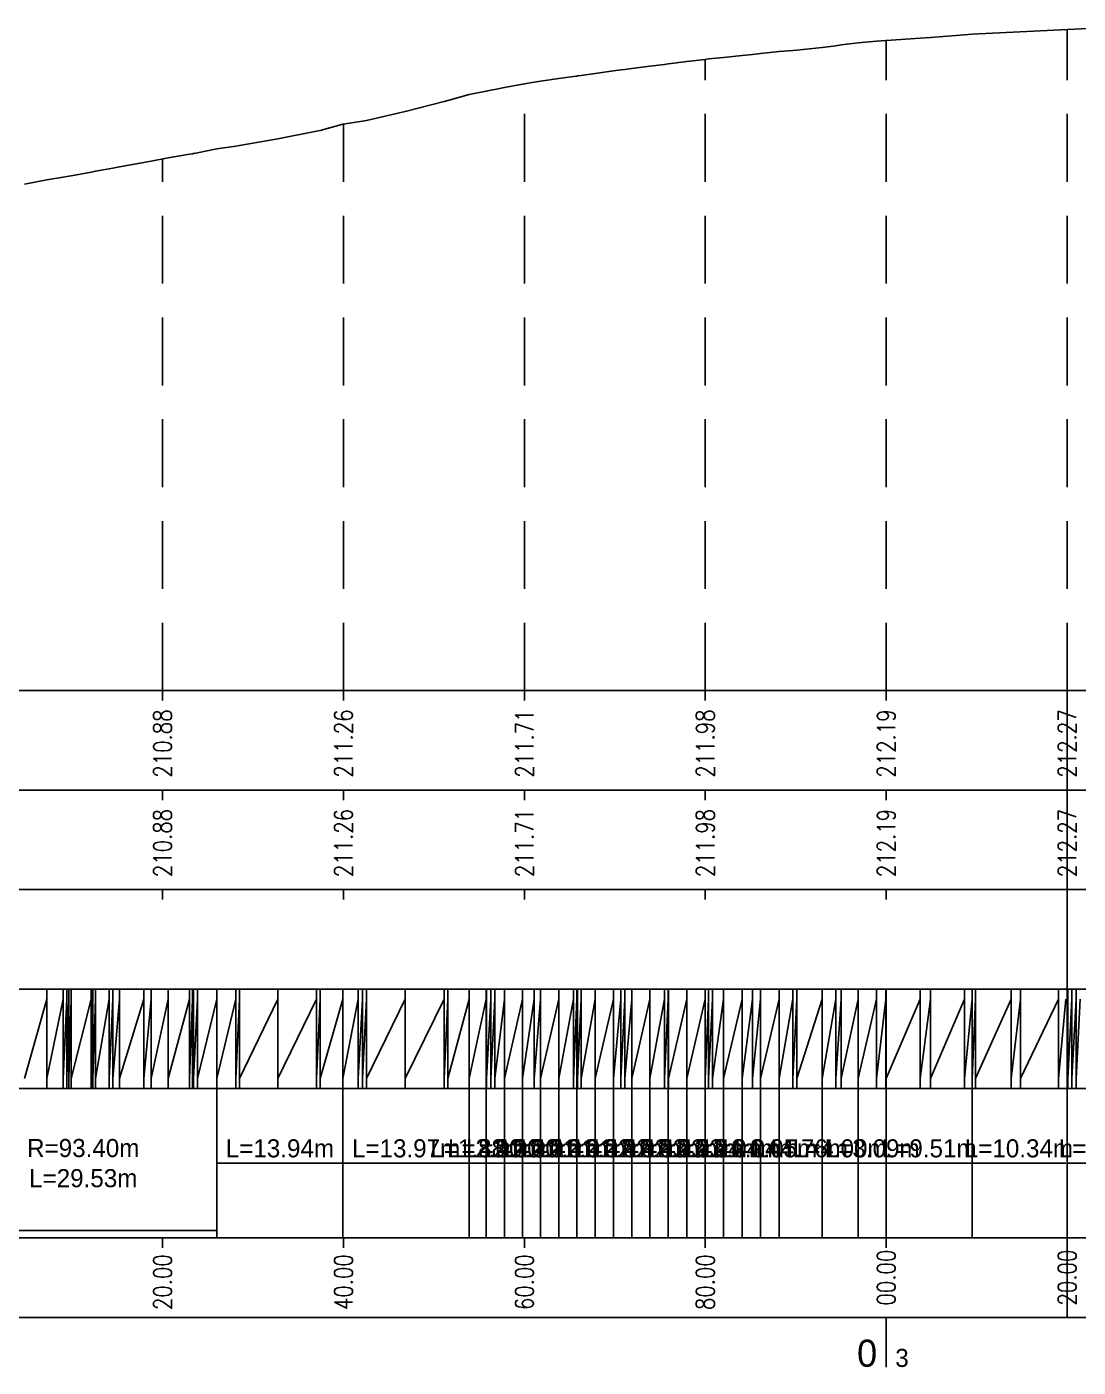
# Model space of a CAD drawing. Header units: metres. Extents: x 7399493 to 7407015, y 5696902 to 5712236.
# Drawn here: x 7405757.8 to 7405874, y 5697660.7 to 5697808.9 of the extents above; entities that cross this region are included whole.
import ezdxf

# ---------------------------------------------------------------- set-up
doc = ezdxf.new("R2010")
doc.units = ezdxf.units.M
doc.linetypes.add('DASHED', pattern=[0.75, 0.5, -0.25])
doc.layers.add('pomoc', color=140, linetype='Continuous')
doc.layers.add('PR_istniejacy_teren', color=7, linetype='Continuous')
doc.styles.add('simplex 0.80', font='simplex.shx', dxfattribs={"width": 0.8})

# ---------------------------------------------------------------- blocks, each defined once
blk = doc.blocks.new('*U365')
at = {"layer": 'pomoc', "color": 1, "linetype": 'Continuous', "lineweight": -3, "char_height": 2}
for s, insert, attachment_point in [('R=93.40m^JL=29.53m', (7406121.97, 5696059.35), 5), ('L=13.94m', (7406143.71, 5696059.97), 8), ('L=13.97m', (7406157.66, 5696059.97), 8), ('L=1.88m', (7406165.58, 5696059.97), 8), ('L=2.00m', (7406167.52, 5696059.97), 8), ('L=2.00m', (7406169.52, 5696059.97), 8), ('L=2.00m', (7406171.53, 5696059.97), 8), ('L=2.01m', (7406173.53, 5696059.97), 8), ('L=2.01m', (7406175.54, 5696059.97), 8), ('L=2.01m', (7406177.55, 5696059.97), 8), ('L=2.02m', (7406179.57, 5696059.97), 8), ('L=2.02m', (7406181.59, 5696059.97), 8), ('L=2.02m', (7406183.61, 5696059.97), 8), ('L=2.03m', (7406185.64, 5696059.97), 8), ('L=2.03m', (7406187.67, 5696059.97), 8), ('L=2.03m', (7406189.7, 5696059.97), 8), ('L=2.04m', (7406191.74, 5696059.97), 8), ('L=2.04m', (7406193.78, 5696059.97), 8), ('L=2.04m', (7406195.82, 5696059.97), 8), ('L=2.05m', (7406197.87, 5696059.97), 8), ('L=4.76m', (7406201.27, 5696059.97), 8), ('L=4.00m', (7406205.65, 5696059.97), 8), ('L=3.09m', (7406209.19, 5696059.97), 8), ('L=9.51m', (7406215.49, 5696059.97), 8), ('L=10.34m', (7406225.41, 5696059.97), 8)]:
    blk.add_mtext(s, dxfattribs=dict(at, insert=insert, attachment_point=attachment_point))
blk = doc.blocks.new('*U363')
at = {"layer": 'pomoc', "color": 1, "linetype": 'Continuous', "lineweight": -3}
for s, insert, char_height, attachment_point in [('0', (7406209.74, 5696036.8), 3, 9), ('3', (7406211.74, 5696036.8), 2, 7)]:
    blk.add_mtext(s, dxfattribs=dict(at, insert=insert, char_height=char_height, attachment_point=attachment_point))

msp = doc.modelspace()

# ---------------------------------------------------------------- linework, layer by layer
at = {"layer": 'pomoc', "color": 7, "linetype": 'DASHED', "lineweight": -3, "ltscale": 15}
for p, q in [((7405872.81, 5697735.47), (7405872.81, 5697808.55)), ((7405872.81, 5697735.47), (7405872.81, 5697808.55)), ((7405852.81, 5697735.47), (7405852.81, 5697807.36)), ((7405832.81, 5697735.47), (7405832.81, 5697805.26)), ((7405812.81, 5697735.47), (7405812.81, 5697802.54)), ((7405792.81, 5697735.47), (7405792.81, 5697798.1)), ((7405772.81, 5697735.47), (7405772.81, 5697794.24))]:
    msp.add_line(p, q, dxfattribs=at)
at = {"layer": 'pomoc', "color": 7, "linetype": 'Continuous', "lineweight": -3}
for p, q in [((7405552.81, 5697735.47), (7405872.65, 5697735.47)), ((7405869.65, 5697735.47), (7405872.65, 5697735.47)), ((7405872.81, 5697735.47), (7406292.81, 5697735.47)), ((7405772.81, 5697724.47), (7405772.81, 5697723.37)), ((7405792.81, 5697724.47), (7405792.81, 5697723.37)), ((7405812.81, 5697724.47), (7405812.81, 5697723.37)), ((7405832.81, 5697724.47), (7405832.81, 5697723.37)), ((7405852.81, 5697724.47), (7405852.81, 5697723.37)), ((7405872.81, 5697724.47), (7405872.81, 5697723.37)), ((7405772.81, 5697713.47), (7405772.81, 5697712.37)), ((7405792.81, 5697713.47), (7405792.81, 5697712.37)), ((7405812.81, 5697713.47), (7405812.81, 5697712.37)), ((7405832.81, 5697713.47), (7405832.81, 5697712.37)), ((7405852.81, 5697713.47), (7405852.81, 5697712.37)), ((7405872.81, 5697713.47), (7405872.81, 5697712.37)), ((7405772.81, 5697674.97), (7405772.81, 5697673.87)), ((7405792.81, 5697674.97), (7405792.81, 5697673.87)), ((7405812.81, 5697674.97), (7405812.81, 5697673.87)), ((7405832.81, 5697674.97), (7405832.81, 5697673.87)), ((7405852.81, 5697674.97), (7405852.81, 5697673.87)), ((7405872.81, 5697674.97), (7405872.81, 5697673.87)), ((7405852.81, 5697666.17), (7405852.81, 5697660.67))]:
    msp.add_line(p, q, dxfattribs=at)
at = {"layer": 'pomoc', "color": 1, "linetype": 'Continuous', "lineweight": -3}
for p, q in [((7405772.81, 5697735.47), (7405772.81, 5697734.37)), ((7405792.81, 5697735.47), (7405792.81, 5697734.37)), ((7405812.81, 5697735.47), (7405812.81, 5697734.37)), ((7405832.81, 5697735.47), (7405832.81, 5697734.37)), ((7405852.81, 5697735.47), (7405852.81, 5697734.37)), ((7405872.81, 5697735.47), (7405872.81, 5697734.37)), ((7405772.81, 5697713.47), (7405772.81, 5697712.37)), ((7405792.81, 5697713.47), (7405792.81, 5697712.37)), ((7405812.81, 5697713.47), (7405812.81, 5697712.37)), ((7405832.81, 5697713.47), (7405832.81, 5697712.37)), ((7405852.81, 5697713.47), (7405852.81, 5697712.37)), ((7405872.81, 5697713.47), (7405872.81, 5697712.37)), ((7405760.01, 5697691.47), (7405760.01, 5697702.47)), ((7405761.8, 5697691.47), (7405761.8, 5697702.47)), ((7405762.22, 5697691.47), (7405762.22, 5697702.47)), ((7405762.46, 5697691.47), (7405762.46, 5697702.47)), ((7405762.69, 5697691.47), (7405762.69, 5697702.47)), ((7405764.93, 5697691.47), (7405764.93, 5697702.47)), ((7405764.94, 5697691.47), (7405764.94, 5697702.47)), ((7405764.94, 5697691.47), (7405764.94, 5697702.47)), ((7405765.11, 5697691.47), (7405765.11, 5697702.47)), ((7405765.38, 5697691.47), (7405765.38, 5697702.47)), ((7405766.89, 5697691.47), (7405766.89, 5697702.47)), ((7405767.31, 5697691.47), (7405767.31, 5697702.47)), ((7405768.06, 5697691.47), (7405768.06, 5697702.47)), ((7405770.75, 5697691.47), (7405770.75, 5697702.47)), ((7405771.56, 5697691.47), (7405771.56, 5697702.47)), ((7405773.43, 5697691.47), (7405773.43, 5697702.47)), ((7405775.8, 5697691.47), (7405775.8, 5697702.47)), ((7405776.12, 5697691.47), (7405776.12, 5697702.47)), ((7405776.23, 5697691.47), (7405776.23, 5697702.47)), ((7405776.67, 5697691.47), (7405776.67, 5697702.47)), ((7405778.8, 5697691.47), (7405778.8, 5697702.47)), ((7405780.9, 5697691.47), (7405780.9, 5697702.47)), ((7405781.31, 5697691.47), (7405781.31, 5697702.47)), ((7405785.56, 5697691.47), (7405785.56, 5697702.47)), ((7405789.82, 5697691.47), (7405789.82, 5697702.47)), ((7405790.23, 5697691.47), (7405790.23, 5697702.47)), ((7405792.74, 5697691.47), (7405792.74, 5697702.47)), ((7405794.43, 5697691.47), (7405794.43, 5697702.47)), ((7405794.92, 5697691.47), (7405794.92, 5697702.47)), ((7405795.34, 5697691.47), (7405795.34, 5697702.47)), ((7405799.62, 5697691.47), (7405799.62, 5697702.47)), ((7405803.93, 5697691.47), (7405803.93, 5697702.47)), ((7405804.35, 5697691.47), (7405804.35, 5697702.47)), ((7405806.71, 5697691.47), (7405806.71, 5697702.47)), ((7405808.59, 5697691.47), (7405808.59, 5697702.47)), ((7405808.63, 5697691.47), (7405808.63, 5697702.47)), ((7405809.1, 5697691.47), (7405809.1, 5697702.47)), ((7405809.54, 5697691.47), (7405809.54, 5697702.47)), ((7405810.59, 5697691.47), (7405810.59, 5697702.47)), ((7405812.59, 5697691.47), (7405812.59, 5697702.47)), ((7405813.88, 5697691.47), (7405813.88, 5697702.47)), ((7405814.6, 5697691.47), (7405814.6, 5697702.47)), ((7405816.6, 5697691.47), (7405816.6, 5697702.47)), ((7405818.23, 5697691.47), (7405818.23, 5697702.47)), ((7405818.61, 5697691.47), (7405818.61, 5697702.47)), ((7405818.67, 5697691.47), (7405818.67, 5697702.47)), ((7405819.1, 5697691.47), (7405819.1, 5697702.47)), ((7405820.63, 5697691.47), (7405820.63, 5697702.47)), ((7405822.65, 5697691.47), (7405822.65, 5697702.47)), ((7405823.48, 5697691.47), (7405823.48, 5697702.47)), ((7405823.91, 5697691.47), (7405823.91, 5697702.47)), ((7405824.67, 5697691.47), (7405824.67, 5697702.47)), ((7405826.69, 5697691.47), (7405826.69, 5697702.47)), ((7405828.31, 5697691.47), (7405828.31, 5697702.47)), ((7405828.72, 5697691.47), (7405828.72, 5697702.47)), ((7405828.75, 5697691.47), (7405828.75, 5697702.47)), ((7405830.75, 5697691.47), (7405830.75, 5697702.47)), ((7405832.79, 5697691.47), (7405832.79, 5697702.47)), ((7405833.15, 5697691.47), (7405833.15, 5697702.47)), ((7405833.59, 5697691.47), (7405833.59, 5697702.47)), ((7405834.83, 5697691.47), (7405834.83, 5697702.47)), ((7405836.87, 5697691.47), (7405836.87, 5697702.47)), ((7405838.02, 5697691.47), (7405838.02, 5697702.47)), ((7405838.91, 5697691.47), (7405838.91, 5697702.47)), ((7405840.96, 5697691.47), (7405840.96, 5697702.47)), ((7405842.47, 5697691.47), (7405842.47, 5697702.47)), ((7405842.91, 5697691.47), (7405842.91, 5697702.47)), ((7405845.72, 5697691.47), (7405845.72, 5697702.47)), ((7405847.23, 5697691.47), (7405847.23, 5697702.47)), ((7405847.82, 5697691.47), (7405847.82, 5697702.47)), ((7405849.72, 5697691.47), (7405849.72, 5697702.47)), ((7405851.72, 5697691.47), (7405851.72, 5697702.47)), ((7405852.75, 5697691.47), (7405852.75, 5697702.47)), ((7405852.8, 5697691.47), (7405852.8, 5697702.47)), ((7405856.57, 5697691.47), (7405856.57, 5697702.47)), ((7405857.7, 5697691.47), (7405857.7, 5697702.47)), ((7405861.47, 5697691.47), (7405861.47, 5697702.47)), ((7405862.31, 5697691.47), (7405862.31, 5697702.47)), ((7405862.67, 5697691.47), (7405862.67, 5697702.47)), ((7405866.63, 5697691.47), (7405866.63, 5697702.47)), ((7405867.65, 5697691.47), (7405867.65, 5697702.47)), ((7405871.84, 5697691.47), (7405871.84, 5697702.47)), ((7405872.81, 5697691.47), (7405872.81, 5697702.47)), ((7405872.89, 5697691.47), (7405872.89, 5697702.47)), ((7405873.34, 5697691.47), (7405873.34, 5697702.47)), ((7405873.79, 5697691.47), (7405873.79, 5697702.47)), ((7405757.55, 5697692.57), (7405760.01, 5697701.37)), ((7405760.01, 5697692.57), (7405761.8, 5697701.37)), ((7405761.8, 5697692.57), (7405762.22, 5697701.37)), ((7405762.22, 5697692.57), (7405762.46, 5697701.37)), ((7405762.46, 5697692.57), (7405762.69, 5697701.37)), ((7405762.69, 5697692.57), (7405764.93, 5697701.37)), ((7405764.93, 5697692.57), (7405764.94, 5697701.37)), ((7405764.94, 5697692.57), (7405764.94, 5697701.37)), ((7405764.94, 5697692.57), (7405765.11, 5697701.37)), ((7405765.11, 5697692.57), (7405765.38, 5697701.37)), ((7405765.38, 5697692.57), (7405766.89, 5697701.37)), ((7405766.89, 5697692.57), (7405767.31, 5697701.37)), ((7405767.31, 5697692.57), (7405768.06, 5697701.37)), ((7405768.06, 5697692.57), (7405770.75, 5697701.37)), ((7405770.75, 5697692.57), (7405771.56, 5697701.37)), ((7405771.56, 5697692.57), (7405773.43, 5697701.37)), ((7405773.43, 5697692.57), (7405775.8, 5697701.37)), ((7405775.8, 5697692.57), (7405776.12, 5697701.37)), ((7405776.12, 5697692.57), (7405776.23, 5697701.37)), ((7405776.23, 5697692.57), (7405776.67, 5697701.37)), ((7405776.67, 5697692.57), (7405778.8, 5697701.37)), ((7405778.8, 5697692.57), (7405780.9, 5697701.37)), ((7405780.9, 5697692.57), (7405781.31, 5697701.37)), ((7405781.31, 5697692.57), (7405785.56, 5697701.37)), ((7405785.56, 5697692.57), (7405789.82, 5697701.37)), ((7405789.82, 5697692.57), (7405790.23, 5697701.37)), ((7405790.23, 5697692.57), (7405792.74, 5697701.37)), ((7405792.74, 5697692.57), (7405794.43, 5697701.37)), ((7405794.43, 5697692.57), (7405794.92, 5697701.37)), ((7405794.92, 5697692.57), (7405795.34, 5697701.37)), ((7405795.34, 5697692.57), (7405799.62, 5697701.37)), ((7405799.62, 5697692.57), (7405803.93, 5697701.37)), ((7405803.93, 5697692.57), (7405804.35, 5697701.37)), ((7405804.35, 5697692.57), (7405806.71, 5697701.37)), ((7405806.71, 5697692.57), (7405808.59, 5697701.37)), ((7405808.59, 5697692.57), (7405808.63, 5697701.37)), ((7405808.63, 5697692.57), (7405809.1, 5697701.37)), ((7405809.1, 5697692.57), (7405809.54, 5697701.37)), ((7405809.54, 5697692.57), (7405810.59, 5697701.37)), ((7405810.59, 5697692.57), (7405812.59, 5697701.37)), ((7405812.59, 5697692.57), (7405813.88, 5697701.37)), ((7405813.88, 5697692.57), (7405814.6, 5697701.37)), ((7405814.6, 5697692.57), (7405816.6, 5697701.37)), ((7405816.6, 5697692.57), (7405818.23, 5697701.37)), ((7405818.23, 5697692.57), (7405818.61, 5697701.37)), ((7405818.61, 5697692.57), (7405818.67, 5697701.37)), ((7405818.67, 5697692.57), (7405819.1, 5697701.37)), ((7405819.1, 5697692.57), (7405820.63, 5697701.37)), ((7405820.63, 5697692.57), (7405822.65, 5697701.37)), ((7405822.65, 5697692.57), (7405823.48, 5697701.37)), ((7405823.48, 5697692.57), (7405823.91, 5697701.37)), ((7405823.91, 5697692.57), (7405824.67, 5697701.37)), ((7405824.67, 5697692.57), (7405826.69, 5697701.37)), ((7405826.69, 5697692.57), (7405828.31, 5697701.37)), ((7405828.31, 5697692.57), (7405828.72, 5697701.37)), ((7405828.72, 5697692.57), (7405828.75, 5697701.37)), ((7405828.75, 5697692.57), (7405830.75, 5697701.37)), ((7405830.75, 5697692.57), (7405832.79, 5697701.37)), ((7405832.79, 5697692.57), (7405833.15, 5697701.37)), ((7405833.15, 5697692.57), (7405833.59, 5697701.37)), ((7405833.59, 5697692.57), (7405834.83, 5697701.37)), ((7405834.83, 5697692.57), (7405836.87, 5697701.37)), ((7405836.87, 5697692.57), (7405838.02, 5697701.37)), ((7405838.02, 5697692.57), (7405838.91, 5697701.37)), ((7405838.91, 5697692.57), (7405840.96, 5697701.37)), ((7405840.96, 5697692.57), (7405842.47, 5697701.37)), ((7405842.47, 5697692.57), (7405842.91, 5697701.37)), ((7405842.91, 5697692.57), (7405845.72, 5697701.37)), ((7405845.72, 5697692.57), (7405847.23, 5697701.37)), ((7405847.23, 5697692.57), (7405847.82, 5697701.37)), ((7405847.82, 5697692.57), (7405849.72, 5697701.37)), ((7405849.72, 5697692.57), (7405851.72, 5697701.37)), ((7405851.72, 5697692.57), (7405852.75, 5697701.37)), ((7405852.75, 5697692.57), (7405852.8, 5697701.37)), ((7405852.8, 5697692.57), (7405856.57, 5697701.37)), ((7405856.57, 5697692.57), (7405857.7, 5697701.37)), ((7405857.7, 5697692.57), (7405861.47, 5697701.37)), ((7405861.47, 5697692.57), (7405862.31, 5697701.37)), ((7405862.31, 5697692.57), (7405862.67, 5697701.37)), ((7405862.67, 5697692.57), (7405866.63, 5697701.37)), ((7405866.63, 5697692.57), (7405867.65, 5697701.37)), ((7405867.65, 5697692.57), (7405871.84, 5697701.37)), ((7405871.84, 5697692.57), (7405872.65, 5697701.37)), ((7405872.81, 5697692.57), (7405872.89, 5697701.37)), ((7405872.89, 5697692.57), (7405873.34, 5697701.37)), ((7405873.34, 5697692.57), (7405873.79, 5697701.37)), ((7405873.79, 5697692.57), (7405874.25, 5697701.37)), ((7405778.8, 5697674.97), (7405778.8, 5697691.47)), ((7405792.74, 5697674.97), (7405792.74, 5697691.47)), ((7405806.71, 5697674.97), (7405806.71, 5697691.47)), ((7405808.59, 5697674.97), (7405808.59, 5697691.47)), ((7405810.59, 5697674.97), (7405810.59, 5697691.47)), ((7405812.59, 5697674.97), (7405812.59, 5697691.47)), ((7405814.6, 5697674.97), (7405814.6, 5697691.47)), ((7405816.6, 5697674.97), (7405816.6, 5697691.47)), ((7405818.61, 5697674.97), (7405818.61, 5697691.47)), ((7405820.63, 5697674.97), (7405820.63, 5697691.47)), ((7405822.65, 5697674.97), (7405822.65, 5697691.47)), ((7405824.67, 5697674.97), (7405824.67, 5697691.47)), ((7405826.69, 5697674.97), (7405826.69, 5697691.47)), ((7405828.72, 5697674.97), (7405828.72, 5697691.47)), ((7405830.75, 5697674.97), (7405830.75, 5697691.47)), ((7405832.79, 5697674.97), (7405832.79, 5697691.47)), ((7405834.83, 5697674.97), (7405834.83, 5697691.47)), ((7405836.87, 5697674.97), (7405836.87, 5697691.47)), ((7405838.91, 5697674.97), (7405838.91, 5697691.47)), ((7405840.96, 5697674.97), (7405840.96, 5697691.47)), ((7405845.72, 5697674.97), (7405845.72, 5697691.47)), ((7405849.72, 5697674.97), (7405849.72, 5697691.47)), ((7405852.8, 5697674.97), (7405852.8, 5697691.47)), ((7405862.31, 5697674.97), (7405862.31, 5697691.47)), ((7405872.81, 5697674.97), (7405872.81, 5697691.47)), ((7405778.8, 5697675.8), (7405778.8, 5697683.22)), ((7405778.8, 5697683.22), (7405778.8, 5697683.22)), ((7405778.8, 5697683.22), (7405792.74, 5697683.22)), ((7405792.74, 5697683.22), (7405806.71, 5697683.22)), ((7405806.71, 5697683.22), (7405808.59, 5697683.22)), ((7405808.59, 5697683.22), (7405810.59, 5697683.22)), ((7405810.59, 5697683.22), (7405812.59, 5697683.22)), ((7405812.59, 5697683.22), (7405814.6, 5697683.22)), ((7405814.6, 5697683.22), (7405816.6, 5697683.22)), ((7405816.6, 5697683.22), (7405818.61, 5697683.22)), ((7405818.61, 5697683.22), (7405820.63, 5697683.22)), ((7405820.63, 5697683.22), (7405822.65, 5697683.22)), ((7405822.65, 5697683.22), (7405824.67, 5697683.22)), ((7405824.67, 5697683.22), (7405826.69, 5697683.22)), ((7405826.69, 5697683.22), (7405828.72, 5697683.22)), ((7405828.72, 5697683.22), (7405830.75, 5697683.22)), ((7405830.75, 5697683.22), (7405832.79, 5697683.22)), ((7405832.79, 5697683.22), (7405834.83, 5697683.22)), ((7405834.83, 5697683.22), (7405836.87, 5697683.22)), ((7405836.87, 5697683.22), (7405838.91, 5697683.22)), ((7405838.91, 5697683.22), (7405840.96, 5697683.22)), ((7405840.96, 5697683.22), (7405845.72, 5697683.22)), ((7405845.72, 5697683.22), (7405849.72, 5697683.22)), ((7405849.72, 5697683.22), (7405852.8, 5697683.22)), ((7405852.8, 5697683.22), (7405862.31, 5697683.22)), ((7405862.31, 5697683.22), (7405872.65, 5697683.22)), ((7405872.81, 5697683.22), (7405872.81, 5697683.22)), ((7405872.81, 5697683.22), (7405882.93, 5697683.22)), ((7405749.27, 5697675.8), (7405778.8, 5697675.8))]:
    msp.add_line(p, q, dxfattribs=at)
at = {"layer": 'pomoc', "color": 7, "linetype": 'Continuous', "lineweight": -3}
for points in [[(7405552.81, 5697724.47), (7405872.81, 5697724.47), (7405872.81, 5697735.47), (7405552.81, 5697735.47)], [(7405872.81, 5697724.47), (7406292.81, 5697724.47), (7406292.81, 5697735.47), (7405872.81, 5697735.47)], [(7405552.81, 5697713.47), (7405872.81, 5697713.47), (7405872.81, 5697724.47), (7405552.81, 5697724.47)], [(7405872.81, 5697713.47), (7406292.81, 5697713.47), (7406292.81, 5697724.47), (7405872.81, 5697724.47)], [(7405552.81, 5697702.47), (7405872.81, 5697702.47), (7405872.81, 5697713.47), (7405552.81, 5697713.47)], [(7405552.81, 5697702.47), (7405872.81, 5697702.47), (7405872.81, 5697713.47), (7405552.81, 5697713.47)], [(7405552.81, 5697691.47), (7405872.81, 5697691.47), (7405872.81, 5697702.47), (7405552.81, 5697702.47)], [(7405872.81, 5697691.47), (7406292.81, 5697691.47), (7406292.81, 5697702.47), (7405872.81, 5697702.47)], [(7405552.81, 5697674.97), (7405872.81, 5697674.97), (7405872.81, 5697691.47), (7405552.81, 5697691.47)], [(7405872.81, 5697674.97), (7406292.81, 5697674.97), (7406292.81, 5697691.47), (7405872.81, 5697691.47)], [(7405552.81, 5697666.17), (7405872.81, 5697666.17), (7405872.81, 5697674.97), (7405552.81, 5697674.97)], [(7405872.81, 5697666.17), (7406292.81, 5697666.17), (7406292.81, 5697674.97), (7405872.81, 5697674.97)]]:
    msp.add_3dface(points, dxfattribs=at)
at = {"layer": 'PR_istniejacy_teren', "color": 7, "linetype": 'Continuous', "lineweight": -3, "ltscale": 4}
for p, q in [((7405862.31, 5697808.04), (7405879.25, 5697808.86)), ((7405847.82, 5697806.85), (7405849.72, 5697807.09)), ((7405847.82, 5697806.85), (7405849.72, 5697807.09)), ((7405849.72, 5697807.09), (7405851.72, 5697807.26)), ((7405849.72, 5697807.09), (7405851.72, 5697807.26)), ((7405851.72, 5697807.26), (7405852.75, 5697807.35)), ((7405851.72, 5697807.26), (7405852.75, 5697807.35)), ((7405852.75, 5697807.35), (7405852.8, 5697807.36)), ((7405852.75, 5697807.35), (7405852.8, 5697807.36)), ((7405852.8, 5697807.36), (7405856.57, 5697807.61)), ((7405852.8, 5697807.36), (7405856.57, 5697807.61)), ((7405856.57, 5697807.61), (7405857.7, 5697807.69)), ((7405856.57, 5697807.61), (7405857.7, 5697807.69)), ((7405857.7, 5697807.69), (7405861.47, 5697807.97)), ((7405857.7, 5697807.69), (7405861.47, 5697807.97)), ((7405861.47, 5697807.97), (7405862.31, 5697808.04)), ((7405861.47, 5697807.97), (7405862.31, 5697808.04)), ((7405834.83, 5697805.48), (7405836.87, 5697805.7)), ((7405834.83, 5697805.48), (7405836.87, 5697805.7)), ((7405836.87, 5697805.7), (7405838.02, 5697805.81)), ((7405836.87, 5697805.7), (7405838.02, 5697805.81)), ((7405838.02, 5697805.81), (7405838.91, 5697805.9)), ((7405838.02, 5697805.81), (7405838.91, 5697805.9)), ((7405838.91, 5697805.9), (7405840.96, 5697806.11)), ((7405838.91, 5697805.9), (7405840.96, 5697806.11)), ((7405840.96, 5697806.11), (7405842.47, 5697806.25)), ((7405840.96, 5697806.11), (7405842.47, 5697806.25)), ((7405842.47, 5697806.25), (7405842.91, 5697806.29)), ((7405842.47, 5697806.25), (7405842.91, 5697806.29)), ((7405842.91, 5697806.29), (7405845.72, 5697806.56)), ((7405842.91, 5697806.29), (7405845.72, 5697806.56)), ((7405845.72, 5697806.56), (7405847.23, 5697806.76)), ((7405845.72, 5697806.56), (7405847.23, 5697806.76)), ((7405847.23, 5697806.76), (7405847.82, 5697806.85)), ((7405847.23, 5697806.76), (7405847.82, 5697806.85)), ((7405822.65, 5697803.98), (7405823.48, 5697804.09)), ((7405822.65, 5697803.98), (7405823.48, 5697804.09)), ((7405823.48, 5697804.09), (7405823.91, 5697804.15)), ((7405823.48, 5697804.09), (7405823.91, 5697804.15)), ((7405823.91, 5697804.15), (7405824.67, 5697804.25)), ((7405823.91, 5697804.15), (7405824.67, 5697804.25)), ((7405824.67, 5697804.25), (7405826.69, 5697804.51)), ((7405824.67, 5697804.25), (7405826.69, 5697804.51)), ((7405826.69, 5697804.51), (7405828.31, 5697804.7)), ((7405826.69, 5697804.51), (7405828.31, 5697804.7)), ((7405828.31, 5697804.7), (7405828.72, 5697804.75)), ((7405828.31, 5697804.7), (7405828.72, 5697804.75)), ((7405828.72, 5697804.75), (7405828.75, 5697804.75)), ((7405828.72, 5697804.75), (7405828.75, 5697804.75)), ((7405828.75, 5697804.75), (7405830.75, 5697805.01)), ((7405828.75, 5697804.75), (7405830.75, 5697805.01)), ((7405830.75, 5697805.01), (7405832.79, 5697805.25)), ((7405830.75, 5697805.01), (7405832.79, 5697805.25)), ((7405832.79, 5697805.25), (7405833.15, 5697805.3)), ((7405832.79, 5697805.25), (7405833.15, 5697805.3)), ((7405833.15, 5697805.3), (7405833.59, 5697805.34)), ((7405833.15, 5697805.3), (7405833.59, 5697805.34)), ((7405833.59, 5697805.34), (7405834.83, 5697805.48)), ((7405833.59, 5697805.34), (7405834.83, 5697805.48)), ((7405812.59, 5697802.5), (7405813.88, 5697802.73)), ((7405812.59, 5697802.5), (7405813.88, 5697802.73)), ((7405813.88, 5697802.73), (7405814.6, 5697802.84)), ((7405813.88, 5697802.73), (7405814.6, 5697802.84)), ((7405814.6, 5697802.84), (7405816.6, 5697803.14)), ((7405814.6, 5697802.84), (7405816.6, 5697803.14)), ((7405816.6, 5697803.14), (7405818.23, 5697803.36)), ((7405816.6, 5697803.14), (7405818.23, 5697803.36)), ((7405818.23, 5697803.36), (7405818.61, 5697803.41)), ((7405818.23, 5697803.36), (7405818.61, 5697803.41)), ((7405818.61, 5697803.41), (7405818.67, 5697803.42)), ((7405818.61, 5697803.41), (7405818.67, 5697803.42)), ((7405818.67, 5697803.42), (7405819.1, 5697803.48)), ((7405818.67, 5697803.42), (7405819.1, 5697803.48)), ((7405819.1, 5697803.48), (7405820.63, 5697803.71)), ((7405819.1, 5697803.48), (7405820.63, 5697803.71)), ((7405820.63, 5697803.71), (7405822.65, 5697803.98)), ((7405820.63, 5697803.71), (7405822.65, 5697803.98)), ((7405804.35, 5697800.7), (7405806.71, 5697801.36)), ((7405804.35, 5697800.7), (7405806.71, 5697801.36)), ((7405806.71, 5697801.36), (7405808.59, 5697801.75)), ((7405806.71, 5697801.36), (7405808.59, 5697801.75)), ((7405808.59, 5697801.75), (7405808.63, 5697801.75)), ((7405808.59, 5697801.75), (7405808.63, 5697801.75)), ((7405808.63, 5697801.75), (7405809.1, 5697801.84)), ((7405808.63, 5697801.75), (7405809.1, 5697801.84)), ((7405809.1, 5697801.84), (7405809.54, 5697801.93)), ((7405809.1, 5697801.84), (7405809.54, 5697801.93)), ((7405809.54, 5697801.93), (7405810.59, 5697802.13)), ((7405809.54, 5697801.93), (7405810.59, 5697802.13)), ((7405810.59, 5697802.13), (7405812.59, 5697802.5)), ((7405810.59, 5697802.13), (7405812.59, 5697802.5)), ((7405799.62, 5697799.48), (7405803.93, 5697800.6)), ((7405799.62, 5697799.48), (7405803.93, 5697800.6)), ((7405803.93, 5697800.6), (7405804.35, 5697800.7)), ((7405803.93, 5697800.6), (7405804.35, 5697800.7)), ((7405792.74, 5697798.09), (7405794.43, 5697798.35)), ((7405792.74, 5697798.09), (7405794.43, 5697798.35)), ((7405794.43, 5697798.35), (7405794.92, 5697798.42)), ((7405794.43, 5697798.35), (7405794.92, 5697798.42)), ((7405794.92, 5697798.42), (7405795.34, 5697798.51)), ((7405794.92, 5697798.42), (7405795.34, 5697798.51)), ((7405795.34, 5697798.51), (7405799.62, 5697799.48)), ((7405795.34, 5697798.51), (7405799.62, 5697799.48)), ((7405785.56, 5697796.49), (7405789.82, 5697797.33)), ((7405785.56, 5697796.49), (7405789.82, 5697797.33)), ((7405789.82, 5697797.33), (7405790.23, 5697797.41)), ((7405789.82, 5697797.33), (7405790.23, 5697797.41)), ((7405790.23, 5697797.41), (7405792.74, 5697798.09)), ((7405790.23, 5697797.41), (7405792.74, 5697798.09)), ((7405776.67, 5697794.94), (7405778.8, 5697795.36)), ((7405776.67, 5697794.94), (7405778.8, 5697795.36)), ((7405778.8, 5697795.36), (7405780.9, 5697795.66)), ((7405778.8, 5697795.36), (7405780.9, 5697795.66)), ((7405780.9, 5697795.66), (7405781.31, 5697795.73)), ((7405780.9, 5697795.66), (7405781.31, 5697795.73)), ((7405781.31, 5697795.73), (7405785.56, 5697796.49)), ((7405781.31, 5697795.73), (7405785.56, 5697796.49)), ((7405768.06, 5697793.39), (7405770.75, 5697793.87)), ((7405768.06, 5697793.39), (7405770.75, 5697793.87)), ((7405770.75, 5697793.87), (7405771.56, 5697794)), ((7405770.75, 5697793.87), (7405771.56, 5697794)), ((7405771.56, 5697794), (7405773.43, 5697794.37)), ((7405771.56, 5697794), (7405773.43, 5697794.37)), ((7405773.43, 5697794.37), (7405775.8, 5697794.78)), ((7405773.43, 5697794.37), (7405775.8, 5697794.78)), ((7405775.8, 5697794.78), (7405776.12, 5697794.83)), ((7405775.8, 5697794.78), (7405776.12, 5697794.83)), ((7405776.12, 5697794.83), (7405776.23, 5697794.85)), ((7405776.12, 5697794.83), (7405776.23, 5697794.85)), ((7405776.23, 5697794.85), (7405776.67, 5697794.94)), ((7405776.23, 5697794.85), (7405776.67, 5697794.94)), ((7405760.01, 5697791.93), (7405761.8, 5697792.24)), ((7405760.01, 5697791.93), (7405761.8, 5697792.24)), ((7405761.8, 5697792.24), (7405762.22, 5697792.3)), ((7405761.8, 5697792.24), (7405762.22, 5697792.3)), ((7405762.22, 5697792.3), (7405762.46, 5697792.35)), ((7405762.22, 5697792.3), (7405762.46, 5697792.35)), ((7405762.46, 5697792.35), (7405762.69, 5697792.4)), ((7405762.46, 5697792.35), (7405762.69, 5697792.4)), ((7405762.69, 5697792.4), (7405764.93, 5697792.8)), ((7405762.69, 5697792.4), (7405764.93, 5697792.8)), ((7405764.93, 5697792.8), (7405764.94, 5697792.8)), ((7405764.93, 5697792.8), (7405764.94, 5697792.8)), ((7405764.94, 5697792.8), (7405765.11, 5697792.83)), ((7405764.94, 5697792.8), (7405765.11, 5697792.83)), ((7405764.94, 5697792.8), (7405764.94, 5697792.8)), ((7405764.94, 5697792.8), (7405764.94, 5697792.8)), ((7405765.11, 5697792.83), (7405765.38, 5697792.88)), ((7405765.11, 5697792.83), (7405765.38, 5697792.88)), ((7405765.38, 5697792.88), (7405766.89, 5697793.15)), ((7405765.38, 5697792.88), (7405766.89, 5697793.15)), ((7405766.89, 5697793.15), (7405767.31, 5697793.23)), ((7405766.89, 5697793.15), (7405767.31, 5697793.23)), ((7405767.31, 5697793.23), (7405768.06, 5697793.39)), ((7405767.31, 5697793.23), (7405768.06, 5697793.39)), ((7405757.55, 5697791.46), (7405760.01, 5697791.93)), ((7405757.55, 5697791.46), (7405760.01, 5697791.93))]:
    msp.add_line(p, q, dxfattribs=at)

# ---------------------------------------------------------------- block references
at = {"layer": 'pomoc', "color": 4, "linetype": 'Continuous', "lineweight": -3}
for name in ['*U365', '*U363']:
    msp.add_blockref(name, (-357.93, 1623.87), dxfattribs=at)

# ---------------------------------------------------------------- texts
at = {"layer": 'pomoc', "color": 1, "linetype": 'Continuous', "lineweight": -3, "char_height": 2, "rotation": 90, "style": 'simplex 0.80'}
for s, insert, attachment_point in [('210.88', (7405772.81, 5697733.39), 6), ('211.26', (7405792.81, 5697733.39), 6), ('211.98', (7405832.81, 5697733.39), 6), ('212.19', (7405852.81, 5697733.39), 6), ('212.27', (7405872.81, 5697733.39), 6), ('211.71', (7405812.81, 5697733.39), 6), ('210.88', (7405772.81, 5697722.39), 6), ('211.26', (7405792.81, 5697722.39), 6), ('211.71', (7405812.81, 5697722.39), 6), ('211.98', (7405832.81, 5697722.39), 6), ('212.19', (7405852.81, 5697722.39), 6), ('212.27', (7405872.81, 5697722.39), 6), ('20.00', (7405772.81, 5697670.07), 5), ('40.00', (7405792.81, 5697670.07), 5), ('60.00', (7405812.81, 5697670.07), 5), ('80.00', (7405832.81, 5697670.07), 5), ('00.00', (7405852.81, 5697670.57), 5), ('20.00', (7405872.81, 5697670.57), 5)]:
    msp.add_mtext(s, dxfattribs=dict(at, insert=insert, attachment_point=attachment_point))
at = {"layer": 'pomoc', "color": 1, "linetype": 'Continuous', "lineweight": -3, "insert": (7405877.87, 5697683.85), "char_height": 2, "attachment_point": 8}
msp.add_mtext('L=10.12m', dxfattribs=at)

doc.saveas('drawing.dxf')
